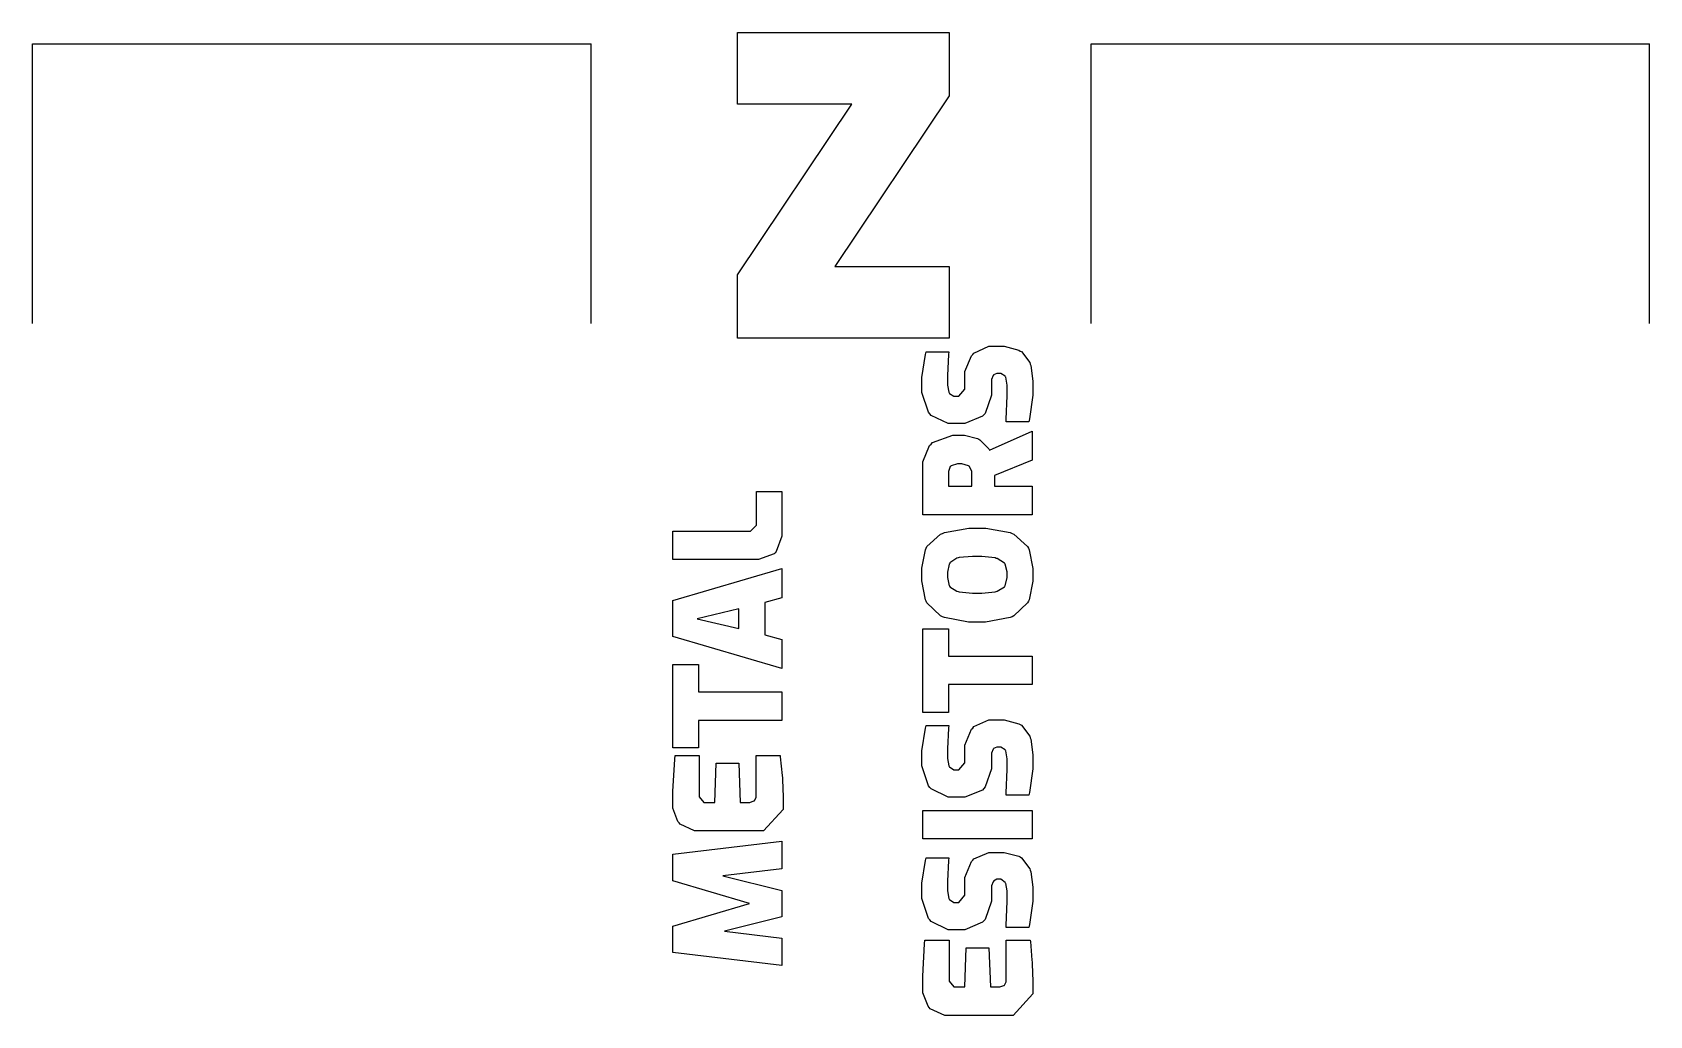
# Model space of a CAD drawing. Extents: x 0 to 132, y 0 to 98.
# Drawn here: x 56.55 to 67.55, y 71.12 to 77.81 of the extents above; entities that cross this region are included whole.
import ezdxf

# ---------------------------------------------------------------- set-up
doc = ezdxf.new("R2010")
doc.units = 0
doc.layers.get('0').update_dxf_attribs({"linetype": 'CONTINUOUS'})

msp = doc.modelspace()

# ---------------------------------------------------------------- linework, layer by layer
at = {"color": 0}
for p, q in [((61.3435, 77.3204), (61.3435, 77.8083)), ((61.3435, 77.8083), (62.7821, 77.8083)), ((62.7821, 77.8083), (62.7821, 77.3769)), ((56.5464, 75.8292), (56.5464, 77.7296)), ((56.5464, 77.7296), (60.3472, 77.7296)), ((60.3472, 75.8292), (60.3472, 77.7296)), ((63.748, 75.8292), (63.748, 77.7296)), ((63.748, 77.7296), (67.5474, 77.7296)), ((67.5474, 75.8292), (67.5474, 77.7296)), ((62.7821, 77.3769), (62.0049, 76.2166)), ((61.3435, 76.1601), (62.1206, 77.3204)), ((62.1206, 77.3204), (61.3435, 77.3204)), ((61.3435, 75.7287), (61.3435, 76.1601)), ((62.0049, 76.2166), (62.7821, 76.2166)), ((62.7821, 76.2166), (62.7821, 75.7287)), ((62.7821, 75.7287), (61.3435, 75.7287)), ((62.5972, 75.4627), (62.6209, 75.6172)), ((62.6209, 75.6172), (62.6262, 75.6363)), ((62.6262, 75.6363), (62.7807, 75.6363)), ((62.7779, 75.6186), (62.7712, 75.4765)), ((62.7807, 75.6363), (62.7779, 75.6186)), ((62.8883, 75.5026), (62.9338, 75.6102)), ((62.9338, 75.6102), (62.9433, 75.6186)), ((62.9433, 75.6186), (62.9514, 75.6281)), ((62.9514, 75.6281), (63.0534, 75.6751)), ((63.0534, 75.6751), (63.088, 75.6751)), ((63.088, 75.6751), (63.1211, 75.6751)), ((63.1211, 75.6751), (63.1567, 75.6751)), ((63.1567, 75.6751), (63.2576, 75.6476)), ((63.2576, 75.6476), (63.2658, 75.6419)), ((63.2658, 75.6419), (63.2739, 75.6377)), ((63.2739, 75.6377), (63.3307, 75.5632)), ((62.7712, 75.4765), (62.7712, 75.4285)), ((62.8883, 75.4641), (62.8883, 75.5026)), ((63.0813, 75.475), (63.07, 75.4475)), ((63.0837, 75.4765), (63.0813, 75.475)), ((63.0851, 75.4793), (63.0837, 75.4765)), ((63.1074, 75.4888), (63.0851, 75.4793)), ((63.1155, 75.4888), (63.1074, 75.4888)), ((63.1264, 75.4888), (63.1155, 75.4888)), ((63.1349, 75.4888), (63.1264, 75.4888)), ((63.1638, 75.4712), (63.1349, 75.4888)), ((63.1666, 75.4669), (63.1638, 75.4712)), ((63.168, 75.4641), (63.1666, 75.4669)), ((63.3307, 75.5632), (63.3345, 75.5523)), ((63.3345, 75.5523), (63.3374, 75.5428)), ((63.3374, 75.5428), (63.3525, 75.4366)), ((62.5972, 75.4048), (62.5972, 75.4627)), ((62.5972, 75.3607), (62.5972, 75.4048)), ((62.6413, 75.2256), (62.5972, 75.3607)), ((62.7712, 75.4285), (62.7712, 75.4105)), ((62.7712, 75.4105), (62.7807, 75.3622)), ((62.7807, 75.3622), (62.7835, 75.3565)), ((62.8495, 75.3346), (62.8883, 75.383)), ((62.8883, 75.3981), (62.8883, 75.4641)), ((62.8883, 75.383), (62.8883, 75.3981)), ((63.07, 75.4475), (63.07, 75.438)), ((63.07, 75.438), (63.07, 75.3854)), ((63.07, 75.3854), (63.07, 75.3413)), ((63.1776, 75.4091), (63.168, 75.4641)), ((63.1776, 75.3897), (63.1776, 75.4091)), ((63.1776, 75.3375), (63.1776, 75.3897)), ((63.3525, 75.4366), (63.3525, 75.4006)), ((63.3525, 75.4006), (63.3525, 75.3413)), ((62.7835, 75.3565), (62.7849, 75.354)), ((62.7849, 75.354), (62.8153, 75.3346)), ((62.8153, 75.3346), (62.8262, 75.3346)), ((62.8262, 75.3346), (62.8371, 75.3346)), ((62.8371, 75.3346), (62.8495, 75.3346)), ((63.07, 75.3413), (63.0273, 75.2175)), ((63.1705, 75.1787), (63.1776, 75.3375)), ((63.3525, 75.3413), (63.3293, 75.1801)), ((62.6512, 75.2147), (62.6413, 75.2256)), ((62.6593, 75.2038), (62.6512, 75.2147)), ((62.775, 75.1487), (62.6593, 75.2038)), ((62.8167, 75.1487), (62.775, 75.1487)), ((62.8495, 75.1487), (62.8167, 75.1487)), ((62.8897, 75.1487), (62.8495, 75.1487)), ((63.0093, 75.1981), (62.8897, 75.1487)), ((63.0192, 75.208), (63.0093, 75.1981)), ((63.0273, 75.2175), (63.0192, 75.208)), ((63.1694, 75.1611), (63.1705, 75.1787)), ((63.325, 75.1611), (63.1694, 75.1611)), ((63.3293, 75.1801), (63.325, 75.1611)), ((62.6692, 75.0203), (62.8082, 75.0701)), ((62.8082, 75.0701), (62.8551, 75.0701)), ((62.8551, 75.0701), (62.8869, 75.0701)), ((62.8869, 75.0701), (62.9765, 75.0478)), ((62.9765, 75.0478), (62.9846, 75.0425)), ((62.9846, 75.0425), (62.9916, 75.0383)), ((62.9916, 75.0383), (63.052, 74.9762)), ((63.0576, 74.9681), (63.3469, 75.0976)), ((63.3469, 75.0976), (63.3469, 74.9004)), ((62.6029, 74.888), (62.6498, 74.9999)), ((62.6498, 74.9999), (62.6593, 75.0094)), ((62.6593, 75.0094), (62.6692, 75.0203)), ((63.052, 74.9762), (63.0576, 74.9681)), ((62.6029, 74.8467), (62.6029, 74.888)), ((62.6029, 74.5285), (62.6029, 74.8467)), ((62.7902, 74.8577), (62.7779, 74.8235)), ((62.7779, 74.8235), (62.7779, 74.8111)), ((62.7779, 74.8111), (62.7779, 74.7229)), ((62.793, 74.8591), (62.7902, 74.8577)), ((62.7959, 74.8619), (62.793, 74.8591)), ((62.8385, 74.8743), (62.7959, 74.8619)), ((62.8551, 74.8743), (62.8385, 74.8743)), ((62.8689, 74.8743), (62.8551, 74.8743)), ((62.9144, 74.8619), (62.8689, 74.8743)), ((62.9186, 74.8591), (62.9144, 74.8619)), ((62.9211, 74.8577), (62.9186, 74.8591)), ((62.9363, 74.8235), (62.9211, 74.8577)), ((62.9363, 74.8111), (62.9363, 74.8235)), ((62.9363, 74.7229), (62.9363, 74.8111)), ((63.3469, 74.9004), (63.0908, 74.7959)), ((62.7779, 74.7229), (62.9363, 74.7229)), ((63.0908, 74.7959), (63.0908, 74.7229)), ((63.0908, 74.7229), (63.3469, 74.7229)), ((63.3469, 74.7229), (63.3469, 74.5285)), ((61.4729, 74.4707), (61.4729, 74.6869)), ((61.4729, 74.6869), (61.6451, 74.6869)), ((61.6451, 74.6869), (61.6451, 74.4181)), ((63.3469, 74.5285), (62.6029, 74.5285)), ((60.9039, 74.2251), (60.9039, 74.4181)), ((60.9039, 74.4181), (61.4193, 74.4181)), ((61.4193, 74.4181), (61.4317, 74.4181)), ((61.4317, 74.4181), (61.4729, 74.4583)), ((61.4729, 74.4583), (61.4729, 74.4707)), ((61.6451, 74.3825), (61.6066, 74.2791)), ((61.6451, 74.4181), (61.6451, 74.3825)), ((62.6304, 74.3119), (62.7242, 74.3962)), ((62.7242, 74.3962), (62.738, 74.4015)), ((62.738, 74.4015), (62.7518, 74.4086)), ((62.7518, 74.4086), (62.9172, 74.4375)), ((62.9172, 74.4375), (62.9737, 74.4375)), ((62.9737, 74.4375), (63.0329, 74.4375)), ((63.0329, 74.4375), (63.197, 74.4086)), ((63.197, 74.4086), (63.2107, 74.4015)), ((63.2107, 74.4015), (63.2231, 74.3962)), ((63.2231, 74.3962), (63.3166, 74.3119)), ((61.5915, 74.264), (61.4867, 74.2251)), ((61.5996, 74.2707), (61.5915, 74.264)), ((61.6066, 74.2791), (61.5996, 74.2707)), ((62.5962, 74.1659), (62.6209, 74.2901)), ((62.6209, 74.2901), (62.6262, 74.301)), ((62.6262, 74.301), (62.6304, 74.3119)), ((63.3166, 74.3119), (63.3222, 74.301)), ((63.3222, 74.301), (63.3264, 74.2901)), ((63.3264, 74.2901), (63.3525, 74.1634)), ((61.4521, 74.2251), (60.9039, 74.2251)), ((60.9039, 73.9454), (61.6451, 74.1634)), ((61.4867, 74.2251), (61.4521, 74.2251)), ((61.6451, 74.1634), (61.6451, 73.9634)), ((62.5962, 74.1204), (62.5962, 74.1659)), ((62.7835, 74.1923), (62.7712, 74.1384)), ((62.7863, 74.1962), (62.7835, 74.1923)), ((62.7874, 74.2019), (62.7863, 74.1962)), ((62.8357, 74.2336), (62.7874, 74.2019)), ((62.8442, 74.235), (62.8357, 74.2336)), ((62.8509, 74.2379), (62.8442, 74.235)), ((62.9405, 74.2446), (62.8509, 74.2379)), ((62.9737, 74.2446), (62.9405, 74.2446)), ((63.004, 74.2446), (62.9737, 74.2446)), ((63.095, 74.235), (63.004, 74.2446)), ((63.1031, 74.2322), (63.095, 74.235)), ((63.1102, 74.2308), (63.1031, 74.2322)), ((63.1582, 74.2005), (63.1102, 74.2308)), ((63.1624, 74.1962), (63.1582, 74.2005)), ((63.1638, 74.1923), (63.1624, 74.1962)), ((63.1776, 74.1398), (63.1638, 74.1923)), ((63.3525, 74.1634), (63.3525, 74.1204)), ((62.5962, 74.0791), (62.5962, 74.1204)), ((62.6209, 73.951), (62.5962, 74.0791)), ((62.7712, 74.1384), (62.7712, 74.1204)), ((62.7712, 74.1204), (62.7712, 74.1013)), ((62.7712, 74.1013), (62.7835, 74.0463)), ((62.7835, 74.0463), (62.7863, 74.0421)), ((62.7863, 74.0421), (62.7874, 74.0378)), ((62.7874, 74.0378), (62.8357, 74.0089)), ((63.1102, 74.0089), (63.1582, 74.0378)), ((63.1582, 74.0378), (63.1624, 74.0421)), ((63.1624, 74.0421), (63.1638, 74.0463)), ((63.1638, 74.0463), (63.1776, 74.1027)), ((63.1776, 74.1204), (63.1776, 74.1398)), ((63.1776, 74.1027), (63.1776, 74.1204)), ((63.3525, 74.0763), (63.3264, 73.951)), ((63.3525, 74.1204), (63.3525, 74.0763)), ((60.9039, 73.7016), (60.9039, 73.9454)), ((61.6451, 73.9634), (61.5294, 73.9331)), ((61.5294, 73.9331), (61.5294, 73.7112)), ((62.6262, 73.9401), (62.6209, 73.951)), ((62.6304, 73.9292), (62.6262, 73.9401)), ((62.7242, 73.842), (62.6304, 73.9292)), ((62.8357, 74.0089), (62.8442, 74.0061)), ((62.8442, 74.0061), (62.8509, 74.0047)), ((62.8509, 74.0047), (62.9419, 73.9951)), ((62.9419, 73.9951), (62.9737, 73.9951)), ((62.9737, 73.9951), (63.0054, 73.9951)), ((63.0054, 73.9951), (63.095, 74.0047)), ((63.095, 74.0047), (63.1031, 74.0061)), ((63.1031, 74.0061), (63.1102, 74.0089)), ((63.3166, 73.9292), (63.2231, 73.842)), ((63.3222, 73.9401), (63.3166, 73.9292)), ((63.3264, 73.951), (63.3222, 73.9401)), ((61.353, 73.889), (61.069, 73.8202)), ((61.069, 73.8202), (61.353, 73.7553)), ((61.353, 73.7553), (61.353, 73.889)), ((62.738, 73.8353), (62.7242, 73.842)), ((62.7518, 73.8297), (62.738, 73.8353)), ((62.9144, 73.7994), (62.7518, 73.8297)), ((63.197, 73.8297), (63.0287, 73.7994)), ((63.2107, 73.8353), (63.197, 73.8297)), ((63.2231, 73.842), (63.2107, 73.8353)), ((61.5294, 73.7112), (61.6451, 73.6808)), ((62.6029, 73.1848), (62.6029, 73.7538)), ((62.6029, 73.7538), (62.7779, 73.7538)), ((62.7779, 73.7538), (62.7779, 73.5665)), ((62.9737, 73.7994), (62.9144, 73.7994)), ((63.0287, 73.7994), (62.9737, 73.7994)), ((61.6451, 73.4826), (60.9039, 73.7016)), ((61.6451, 73.6808), (61.6451, 73.4826)), ((60.9039, 72.9449), (60.9039, 73.5115)), ((60.9039, 73.5115), (61.0775, 73.5115)), ((61.0775, 73.5115), (61.0775, 73.3256)), ((62.7779, 73.5665), (63.3469, 73.5665)), ((63.3469, 73.5665), (63.3469, 73.3735)), ((61.0775, 73.3256), (61.6451, 73.3256)), ((61.6451, 73.3256), (61.6451, 73.1298)), ((63.3469, 73.3735), (62.7779, 73.3735)), ((62.7779, 73.3735), (62.7779, 73.1848)), ((62.7779, 73.1848), (62.6029, 73.1848)), ((61.6451, 73.1298), (61.0775, 73.1298)), ((61.0775, 73.1298), (61.0775, 72.9449)), ((62.5972, 72.923), (62.6209, 73.0772)), ((62.6209, 73.0772), (62.6262, 73.0966)), ((62.6262, 73.0966), (62.7807, 73.0966)), ((62.7779, 73.0786), (62.7712, 72.9368)), ((62.7807, 73.0966), (62.7779, 73.0786)), ((62.8883, 72.9629), (62.9338, 73.0705)), ((62.9338, 73.0705), (62.9433, 73.0786)), ((62.9433, 73.0786), (62.9514, 73.0885)), ((62.9514, 73.0885), (63.0534, 73.1354)), ((63.0534, 73.1354), (63.088, 73.1354)), ((63.088, 73.1354), (63.1211, 73.1354)), ((63.1211, 73.1354), (63.1567, 73.1354)), ((63.1567, 73.1354), (63.2576, 73.1075)), ((63.2576, 73.1075), (63.2658, 73.1023)), ((63.2658, 73.1023), (63.2739, 73.098)), ((63.2739, 73.098), (63.3307, 73.0222)), ((61.0775, 72.9449), (60.9039, 72.9449)), ((62.7712, 72.9368), (62.7712, 72.8885)), ((62.8883, 72.9245), (62.8883, 72.9629)), ((63.0837, 72.9368), (63.0813, 72.934)), ((63.0851, 72.9396), (63.0837, 72.9368)), ((63.1074, 72.9492), (63.0851, 72.9396)), ((63.1155, 72.9492), (63.1074, 72.9492)), ((63.1264, 72.9492), (63.1155, 72.9492)), ((63.1349, 72.9492), (63.1264, 72.9492)), ((63.1638, 72.9297), (63.1349, 72.9492)), ((63.3307, 73.0222), (63.3345, 73.0127)), ((63.3345, 73.0127), (63.3374, 73.0031)), ((63.3374, 73.0031), (63.3525, 72.8969)), ((60.9039, 72.6461), (60.9163, 72.868)), ((60.9163, 72.868), (60.9191, 72.8913)), ((60.9191, 72.8913), (61.0817, 72.8913)), ((61.0817, 72.8913), (61.0817, 72.6239)), ((61.189, 72.5731), (61.1988, 72.8405)), ((61.1988, 72.8405), (61.3516, 72.8405)), ((61.3516, 72.8405), (61.3615, 72.5731)), ((61.4701, 72.6144), (61.4701, 72.8913)), ((61.4701, 72.8913), (61.6327, 72.8913)), ((61.6327, 72.8913), (61.6342, 72.8818)), ((61.6342, 72.8818), (61.6465, 72.7562)), ((62.5972, 72.8652), (62.5972, 72.923)), ((62.5972, 72.8211), (62.5972, 72.8652)), ((62.7712, 72.8885), (62.7712, 72.8708)), ((62.7712, 72.8708), (62.7807, 72.8211)), ((62.8495, 72.795), (62.8883, 72.843)), ((62.8883, 72.8581), (62.8883, 72.9245)), ((62.8883, 72.843), (62.8883, 72.8581)), ((63.0813, 72.934), (63.07, 72.9079)), ((63.07, 72.9079), (63.07, 72.8984)), ((63.07, 72.8984), (63.07, 72.8444)), ((63.07, 72.8444), (63.07, 72.8003)), ((63.1666, 72.9259), (63.1638, 72.9297)), ((63.168, 72.923), (63.1666, 72.9259)), ((63.1776, 72.8694), (63.168, 72.923)), ((63.1776, 72.85), (63.1776, 72.8694)), ((63.1776, 72.7975), (63.1776, 72.85)), ((63.3525, 72.8969), (63.3525, 72.861)), ((63.3525, 72.861), (63.3525, 72.8017)), ((61.6465, 72.7562), (61.6479, 72.741)), ((61.6479, 72.741), (61.6479, 72.7273)), ((61.6479, 72.7273), (61.6536, 72.6115)), ((62.6413, 72.686), (62.5972, 72.8211)), ((62.7807, 72.8211), (62.7835, 72.8169)), ((62.7835, 72.8169), (62.7849, 72.814)), ((62.7849, 72.814), (62.8153, 72.795)), ((62.8153, 72.795), (62.8262, 72.795)), ((62.8262, 72.795), (62.8371, 72.795)), ((62.8371, 72.795), (62.8495, 72.795)), ((63.07, 72.8003), (63.0273, 72.6779)), ((63.1705, 72.6391), (63.1776, 72.7975)), ((63.3525, 72.8017), (63.3293, 72.6405)), ((60.9039, 72.5632), (60.9039, 72.6461)), ((61.0817, 72.6239), (61.0817, 72.6115)), ((61.0817, 72.6115), (61.1145, 72.5731)), ((61.4592, 72.5868), (61.4701, 72.6073)), ((61.4701, 72.6073), (61.4701, 72.6144)), ((61.6536, 72.6115), (61.6536, 72.5731)), ((62.6512, 72.675), (62.6413, 72.686)), ((62.6593, 72.6641), (62.6512, 72.675)), ((62.775, 72.6087), (62.6593, 72.6641)), ((62.8167, 72.6087), (62.775, 72.6087)), ((62.8495, 72.6087), (62.8167, 72.6087)), ((62.8897, 72.6087), (62.8495, 72.6087)), ((63.0093, 72.6571), (62.8897, 72.6087)), ((63.0192, 72.6666), (63.0093, 72.6571)), ((63.0273, 72.6779), (63.0192, 72.6666)), ((63.1694, 72.6211), (63.1705, 72.6391)), ((63.325, 72.6211), (63.1694, 72.6211)), ((63.3293, 72.6405), (63.325, 72.6211)), ((60.9039, 72.5343), (60.9039, 72.5632)), ((60.9381, 72.4436), (60.9039, 72.5343)), ((61.1145, 72.5731), (61.1258, 72.5731)), ((61.1258, 72.5731), (61.189, 72.5731)), ((61.3615, 72.5731), (61.4179, 72.5731)), ((61.4179, 72.5731), (61.4274, 72.5731)), ((61.4274, 72.5731), (61.4549, 72.5826)), ((61.4549, 72.5826), (61.4578, 72.584)), ((61.4578, 72.584), (61.4592, 72.5868)), ((61.6536, 72.5248), (61.5199, 72.3787)), ((61.6536, 72.5731), (61.6536, 72.5248)), ((62.6029, 72.3251), (62.6029, 72.5181)), ((62.6029, 72.5181), (63.3469, 72.5181)), ((63.3469, 72.5181), (63.3469, 72.3251)), ((60.9452, 72.4337), (60.9381, 72.4436)), ((60.9519, 72.4256), (60.9452, 72.4337)), ((61.0514, 72.3787), (60.9519, 72.4256)), ((60.9039, 72.2203), (61.6451, 72.3099)), ((61.087, 72.3787), (61.0514, 72.3787)), ((61.4758, 72.3787), (61.087, 72.3787)), ((61.5199, 72.3787), (61.4758, 72.3787)), ((61.6451, 72.3099), (61.6451, 72.1212)), ((63.3469, 72.3251), (62.6029, 72.3251)), ((60.9039, 72.0397), (60.9039, 72.2203)), ((62.5972, 72.0231), (62.6209, 72.1776)), ((62.6209, 72.1776), (62.6262, 72.1967)), ((62.6262, 72.1967), (62.7807, 72.1967)), ((62.7779, 72.179), (62.7712, 72.0369)), ((62.7807, 72.1967), (62.7779, 72.179)), ((62.8883, 72.0619), (62.9338, 72.1706)), ((62.9338, 72.1706), (62.9433, 72.1801)), ((62.9433, 72.1801), (62.9514, 72.19)), ((62.9514, 72.19), (63.0534, 72.2327)), ((63.0534, 72.2327), (63.088, 72.2327)), ((63.088, 72.2327), (63.1211, 72.2327)), ((63.1211, 72.2327), (63.1567, 72.2327)), ((63.1567, 72.2327), (63.2576, 72.208)), ((63.2576, 72.208), (63.2658, 72.2023)), ((63.2658, 72.2023), (63.2739, 72.1967)), ((63.2739, 72.1967), (63.3307, 72.1212)), ((61.6451, 72.1212), (61.244, 72.0729)), ((61.244, 72.0729), (61.6451, 71.9737)), ((62.8883, 72.0217), (62.8883, 72.0619)), ((63.3307, 72.1212), (63.3345, 72.1113)), ((63.3345, 72.1113), (63.3374, 72.1018)), ((63.3374, 72.1018), (63.3525, 71.997)), ((61.4246, 71.8855), (60.9039, 72.0397)), ((61.6451, 71.9737), (61.6451, 71.7945)), ((62.5972, 71.9638), (62.5972, 72.0231)), ((62.5972, 71.9197), (62.5972, 71.9638)), ((62.7712, 72.0369), (62.7712, 71.9889)), ((62.7712, 71.9889), (62.7712, 71.9709)), ((62.7712, 71.9709), (62.7807, 71.9197)), ((62.8883, 71.9586), (62.8883, 72.0217)), ((62.8883, 71.942), (62.8883, 71.9586)), ((63.0813, 72.033), (63.07, 72.0065)), ((63.07, 72.0065), (63.07, 71.997)), ((63.07, 71.997), (63.07, 71.9434)), ((63.0837, 72.034), (63.0813, 72.033)), ((63.0851, 72.0369), (63.0837, 72.034)), ((63.1074, 72.0506), (63.0851, 72.0369)), ((63.1155, 72.0506), (63.1074, 72.0506)), ((63.1264, 72.0506), (63.1155, 72.0506)), ((63.1349, 72.0506), (63.1264, 72.0506)), ((63.1638, 72.0288), (63.1349, 72.0506)), ((63.1666, 72.0245), (63.1638, 72.0288)), ((63.168, 72.0217), (63.1666, 72.0245)), ((63.1776, 71.9709), (63.168, 72.0217)), ((63.1776, 71.9515), (63.1776, 71.9709)), ((63.1776, 71.8993), (63.1776, 71.9515)), ((63.3525, 71.997), (63.3525, 71.961)), ((63.3525, 71.961), (63.3525, 71.9018)), ((60.9039, 71.7324), (61.4246, 71.8855)), ((62.6413, 71.7846), (62.5972, 71.9197)), ((62.7807, 71.9197), (62.7835, 71.9155)), ((62.7835, 71.9155), (62.7849, 71.913)), ((62.7849, 71.913), (62.8153, 71.8922)), ((62.8153, 71.8922), (62.8262, 71.8922)), ((62.8262, 71.8922), (62.8371, 71.8922)), ((62.8371, 71.8922), (62.8495, 71.8922)), ((62.8495, 71.8922), (62.8883, 71.942)), ((63.07, 71.9007), (63.0273, 71.7779)), ((63.07, 71.9434), (63.07, 71.9007)), ((63.1705, 71.7391), (63.1776, 71.8993)), ((63.3525, 71.9018), (63.3293, 71.7419)), ((60.9039, 71.5518), (60.9039, 71.7324)), ((61.6451, 71.7945), (61.2553, 71.6979)), ((62.6512, 71.7737), (62.6413, 71.7846)), ((62.6593, 71.7628), (62.6512, 71.7737)), ((62.775, 71.7077), (62.6593, 71.7628)), ((63.0093, 71.7585), (62.8897, 71.7077)), ((63.0192, 71.7684), (63.0093, 71.7585)), ((63.0273, 71.7779), (63.0192, 71.7684)), ((63.1694, 71.7229), (63.1705, 71.7391)), ((63.3293, 71.7419), (63.325, 71.7229)), ((61.2553, 71.6979), (61.6451, 71.6509)), ((61.6451, 71.6509), (61.6451, 71.4636)), ((62.6152, 71.6125), (62.6181, 71.6361)), ((62.6181, 71.6361), (62.7835, 71.6361)), ((62.8167, 71.7077), (62.775, 71.7077)), ((62.7835, 71.6361), (62.7835, 71.3701)), ((62.8495, 71.7077), (62.8167, 71.7077)), ((62.8897, 71.7077), (62.8495, 71.7077)), ((63.325, 71.7229), (63.1694, 71.7229)), ((63.1694, 71.3588), (63.1694, 71.6361)), ((63.1694, 71.6361), (63.3345, 71.6361)), ((63.3345, 71.6361), (63.336, 71.6262)), ((63.336, 71.6262), (63.3458, 71.501)), ((61.6451, 71.4636), (60.9039, 71.5518)), ((62.6029, 71.3906), (62.6152, 71.6125)), ((62.8883, 71.319), (62.8978, 71.585)), ((62.8978, 71.585), (63.052, 71.585)), ((63.052, 71.585), (63.0633, 71.319)), ((63.3458, 71.501), (63.3469, 71.4858)), ((63.3469, 71.4858), (63.3469, 71.4721)), ((63.3469, 71.4721), (63.3525, 71.3574)), ((62.6029, 71.308), (62.6029, 71.3906)), ((62.6029, 71.2791), (62.6029, 71.308)), ((62.7835, 71.3701), (62.7835, 71.3574)), ((62.7835, 71.3574), (62.8153, 71.319)), ((62.8153, 71.319), (62.8262, 71.319)), ((62.8262, 71.319), (62.8883, 71.319)), ((63.0633, 71.319), (63.1183, 71.319)), ((63.1183, 71.319), (63.1278, 71.319)), ((63.1278, 71.319), (63.1543, 71.3274)), ((63.1543, 71.3274), (63.1567, 71.3285)), ((63.1567, 71.3285), (63.1582, 71.3313)), ((63.1582, 71.3313), (63.1694, 71.3521)), ((63.1694, 71.3521), (63.1694, 71.3588)), ((63.3525, 71.3574), (63.3525, 71.319)), ((63.3525, 71.319), (63.3525, 71.2706)), ((62.6389, 71.1881), (62.6029, 71.2791)), ((62.6456, 71.1786), (62.6389, 71.1881)), ((62.6526, 71.1701), (62.6456, 71.1786)), ((63.3525, 71.2706), (63.2188, 71.1232)), ((62.7532, 71.1232), (62.6526, 71.1701)), ((62.7888, 71.1232), (62.7532, 71.1232)), ((63.1747, 71.1232), (62.7888, 71.1232)), ((63.2188, 71.1232), (63.1747, 71.1232))]:
    msp.add_line(p, q, dxfattribs=at)

doc.saveas('drawing.dxf')
